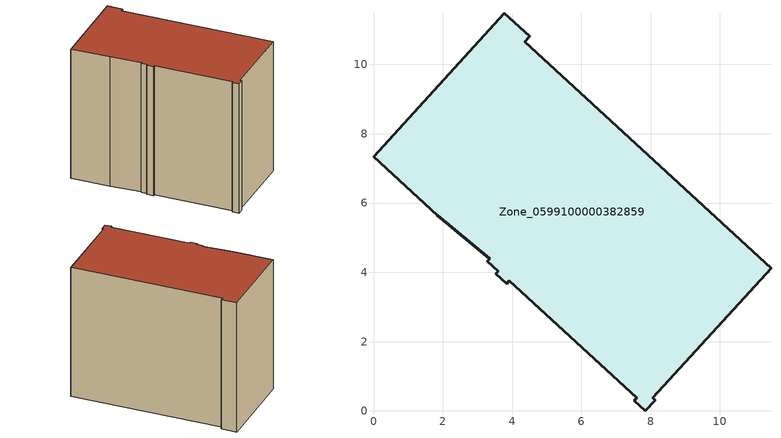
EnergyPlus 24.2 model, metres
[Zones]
Zone_0599100000382859
 floor ground (C_G): 3.78,11.48 4.51,10.81 4.36,10.65 11.47,4.11 8.06,0.38 8.14,0.31 7.85,0 7.53,0.29 7.6,0.37 3.92,3.75 3.85,3.67 3.52,3.95 3.6,4.04 3.29,4.32 3.35,4.39 1.84,5.65 0,7.34 z0
 wall outside (C_F): 4.51,10.81 3.78,11.48 0,7.34 1.84,5.65 3.35,4.39 3.29,4.32 3.6,4.04 3.52,3.95 3.85,3.67 3.92,3.75 7.6,0.37 7.53,0.29 7.85,0 8.14,0.31 8.06,0.38 11.47,4.11 4.36,10.65 4.51,10.81 z0:8.7
 roof outside (C_R): 3.29,4.32 3.6,4.04 3.52,3.95 3.85,3.67 3.92,3.75 7.6,0.37 7.53,0.29 7.85,0 8.14,0.31 8.06,0.38 11.47,4.11 4.36,10.65 4.51,10.81 3.78,11.48 0,7.34 1.84,5.65 3.35,4.39 z8.7
[BUILDING]
Pand.0599100000382859: North Axis=0; Terrain=City; Loads Convergence Tolerance Value=0.04; Temperature Convergence Tolerance Value=0.4; Solar Distribution=FullExterior; Maximum Number of Warmup Days=25; Minimum Number of Warmup Days=1
[Site:Location]
Rotterdam.The.Hague.AP_ZH_NLD Design_Conditions: Latitude=51.96; Longitude=4.45; Time Zone=1; Elevation=-4.5
[SITE:GROUNDTEMPERATURE:BUILDINGSURFACE]
18, 18, 18, 18, 18, 18, 18, 18, 18, 18, 18, 18
[MATERIAL] Thermal Absorptance=0.9; Solar Absorptance=0.7; Visible Absorptance=0.7
Name | Roughness | Thickness | Conductivity | Density | Specific Heat
G.TC.1992-2005 | MediumSmooth | 0.15 | 0.06 | 540 | 1210
F.TC.1992-2005 | Rough | 0.3 | 0.12 | 1920 | 840
R.TC.1992-2005 | MediumRough | 0.2 | 0.08 | 1500 | 1000
[CONSTRUCTION]
C_G: G.TC.1992-2005
C_F: F.TC.1992-2005
C_R: R.TC.1992-2005
[ZONE]
Zone_0599100000382859: Type=1; Multiplier=1; Ceiling Height=Autocalculate; Volume=Autocalculate; Floor Area=autocalculate; Part of Total Floor Area=Yes
[ZONEINFILTRATION:DESIGNFLOWRATE]
Infil_Zone_0599100000382859: Zone or ZoneList or Space or SpaceList=Zone_0599100000382859; Schedule=AlwaysOn; Design Flow Rate Calculation Method=Flow/Area; Flow Rate per Floor Area=0.0015; Constant Term Coefficient=1; Temperature Term Coefficient=0; Velocity Term Coefficient=0; Velocity Squared Term Coefficient=0
[HVACTEMPLATE:ZONE:IDEALLOADSAIRSYSTEM]
Zone_0599100000382859: Maximum Heating Supply Air Temperature=50; Minimum Cooling Supply Air Temperature=13; Maximum Heating Supply Air Humidity Ratio=0.0156; Minimum Cooling Supply Air Humidity Ratio=0.0077; Heating Limit=NoLimit; Cooling Limit=NoLimit; Dehumidification Control Type=ConstantSensibleHeatRatio; Cooling Sensible Heat Ratio=0.7; Dehumidification Setpoint=60; Humidification Control Type=None; Humidification Setpoint=30; Outdoor Air Method=None; Outdoor Air Flow Rate per Person=0.00944; Outdoor Air Flow Rate per Zone Floor Area=0; Outdoor Air Flow Rate per Zone=0; Demand Controlled Ventilation Type=None; Outdoor Air Economizer Type=NoEconomizer; Heat Recovery Type=None; Sensible Heat Recovery Effectiveness=0.7; Latent Heat Recovery Effectiveness=0.65
[ZONECONTROL:THERMOSTAT]
ThermostatControl_Zone_0599100000382859: Zone or ZoneList=Zone_0599100000382859; Control Type Schedule=DualSetpointControlType; Control 1=Thermostat_Zone_0599100000382859; Temperature Difference Between Cutout And Setpoint=0
[THERMOSTATSETPOINT:DUALSETPOINT]
Thermostat_Zone_0599100000382859: Heating Setpoint Temperature Schedule=HeatingSetpoint_Zone_0599100000382859; Cooling Setpoint Temperature Schedule=CoolingSetpoint_Zone_0599100000382859
[SCHEDULE:COMPACT]
HeatingSetpoint_Zone_0599100000382859: Through: 12/31, For: AllDays, Until: 24:00, 21
CoolingSetpoint_Zone_0599100000382859: Through: 12/31, For: AllDays, Until: 24:00, 24
DualSetpointControlType: Through: 12/31, For: AllDays, Until: 24:00, 4
AlwaysOn: Through: 12/31, For: AllDays, Until: 24:00, 1
